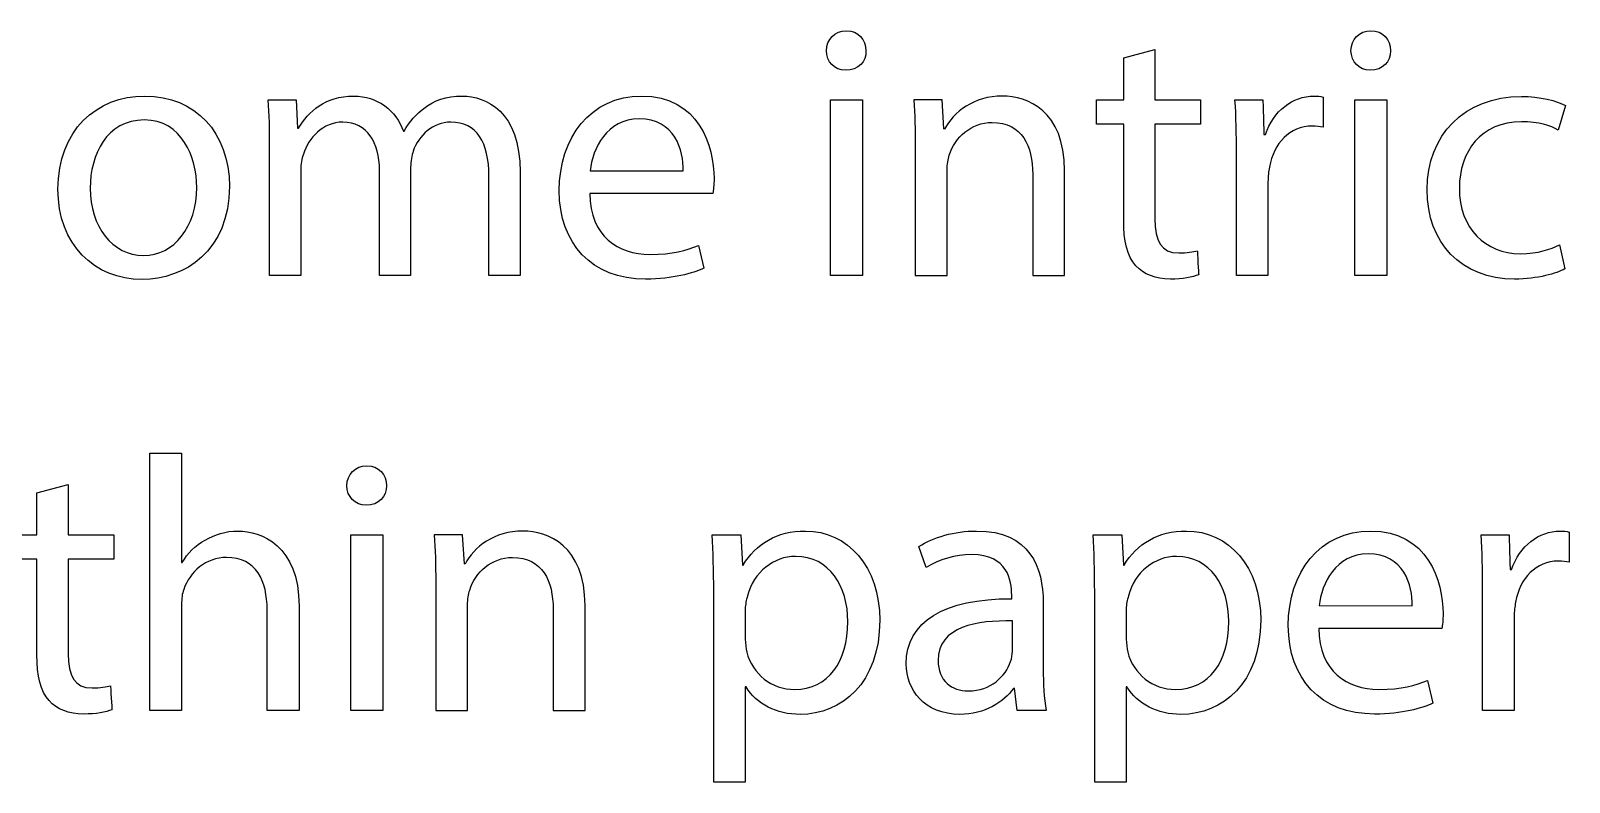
# Model space of a CAD drawing. Header units: millimetres. Extents: x -104 to 108, y -148 to 121.
# Drawn here: x 24.63 to 35.12, y 91.99 to 97.11 of the extents above; entities that cross this region are included whole.
import ezdxf

# ---------------------------------------------------------------- set-up
doc = ezdxf.new("R2010")
doc.units = ezdxf.units.MM
doc.header["$MEASUREMENT"] = 0
doc.layers.add('Capa 1', color=7, linetype='Continuous')

msp = doc.modelspace()

# ---------------------------------------------------------------- linework, layer by layer
at = {"layer": 'Capa 1', "color": 252}
for points, knots in [([(30.1911, 97.1137), (30.1121, 97.1137), (30.0553, 97.0545), (30.0553, 96.9779), (30.0553, 96.9779), (30.0553, 96.904), (30.1096, 96.8445), (30.1861, 96.8445), (30.1861, 96.8445), (30.2726, 96.8446), (30.3269, 96.9038), (30.3244, 96.9779), (30.3244, 96.9779), (30.3244, 97.0546), (30.2726, 97.1137), (30.1911, 97.1137)], [0, 0, 0, 0, 0.2, 0.2, 0.2, 0.2, 0.4, 0.4, 0.4, 0.4, 0.6, 0.6, 0.6, 0.6, 1, 1, 1, 1]), ([(33.7644, 97.1137), (33.6855, 97.1137), (33.6286, 97.0545), (33.6286, 96.9779), (33.6286, 96.9779), (33.6287, 96.904), (33.6829, 96.8445), (33.7595, 96.8445), (33.7595, 96.8445), (33.846, 96.8446), (33.9003, 96.9038), (33.8978, 96.9779), (33.8978, 96.9779), (33.8978, 97.0546), (33.8459, 97.1137), (33.7644, 97.1137)], [0, 0, 0, 0, 0.2, 0.2, 0.2, 0.2, 0.4, 0.4, 0.4, 0.4, 0.6, 0.6, 0.6, 0.6, 1, 1, 1, 1]), ([(32.0801, 96.9286), (32.0801, 96.9286), (32.0801, 96.6422), (32.0801, 96.6422), (32.0801, 96.6422), (32.0801, 96.6422), (31.8949, 96.6422), (31.8949, 96.6422), (31.8949, 96.6422), (31.8949, 96.6422), (31.8949, 96.4767), (31.8949, 96.4767), (31.8949, 96.4767), (31.8949, 96.4767), (32.0801, 96.4767), (32.0801, 96.4767), (32.0801, 96.4767), (32.0801, 96.4767), (32.0801, 95.8247), (32.0801, 95.8247), (32.0801, 95.8247), (32.0801, 95.684), (32.1023, 95.5777), (32.164, 95.5135), (32.164, 95.5135), (32.2159, 95.4544), (32.2974, 95.4221), (32.3986, 95.4221), (32.3986, 95.4221), (32.4826, 95.4222), (32.5493, 95.4345), (32.5912, 95.4518), (32.5912, 95.4518), (32.5912, 95.4518), (32.5815, 95.6149), (32.5815, 95.6149), (32.5815, 95.6149), (32.5543, 95.6074), (32.5122, 95.5999), (32.4554, 95.5999), (32.4554, 95.5999), (32.3345, 95.6), (32.2924, 95.6839), (32.2924, 95.8321), (32.2924, 95.8321), (32.2924, 95.8321), (32.2925, 96.4767), (32.2925, 96.4767), (32.2925, 96.4767), (32.2925, 96.4767), (32.6037, 96.4767), (32.6037, 96.4767), (32.6037, 96.4767), (32.6037, 96.4767), (32.6037, 96.6422), (32.6037, 96.6422), (32.6037, 96.6422), (32.6037, 96.6422), (32.2925, 96.6422), (32.2925, 96.6422), (32.2925, 96.6422), (32.2925, 96.6422), (32.2925, 96.9853), (32.2925, 96.9853), (32.2925, 96.9853), (32.2925, 96.9853), (32.0801, 96.9286), (32.0801, 96.9286)], [0, 0, 0, 0, 0.0555556, 0.0555556, 0.0555556, 0.0555556, 0.1111111, 0.1111111, 0.1111111, 0.1111111, 0.1666667, 0.1666667, 0.1666667, 0.1666667, 0.2222222, 0.2222222, 0.2222222, 0.2222222, 0.2777778, 0.2777778, 0.2777778, 0.2777778, 0.3333333, 0.3333333, 0.3333333, 0.3333333, 0.3888889, 0.3888889, 0.3888889, 0.3888889, 0.4444444, 0.4444444, 0.4444444, 0.4444445, 0.5, 0.5, 0.5, 0.5, 0.5555556, 0.5555556, 0.5555556, 0.5555556, 0.6111111, 0.6111111, 0.6111111, 0.6111111, 0.6666667, 0.6666667, 0.6666667, 0.6666667, 0.7222222, 0.7222222, 0.7222222, 0.7222222, 0.7777778, 0.7777778, 0.7777778, 0.7777778, 0.8333333, 0.8333333, 0.8333333, 0.8333333, 0.8888889, 0.8888889, 0.8888889, 0.8888889, 1, 1, 1, 1]), ([(25.4127, 96.6692), (25.0817, 96.6692), (24.8199, 96.4346), (24.8199, 96.0346), (24.8199, 96.0346), (24.82, 95.6568), (25.0694, 95.4197), (25.3929, 95.4197), (25.3929, 95.4197), (25.6818, 95.4199), (25.988, 95.6123), (25.988, 96.0543), (25.988, 96.0543), (25.9881, 96.42), (25.7559, 96.6692), (25.4126, 96.6692), (25.4126, 96.6692), (25.4126, 96.6692), (25.4127, 96.6692), (25.4127, 96.6692)], [0, 0, 0, 0, 0.1666667, 0.1666667, 0.1666667, 0.1666667, 0.3333333, 0.3333333, 0.3333333, 0.3333333, 0.5, 0.5, 0.5, 0.5, 0.6666667, 0.6666667, 0.6666667, 0.6666667, 1, 1, 1, 1]), ([(26.2621, 95.4469), (26.2621, 95.4469), (26.4745, 95.4469), (26.4745, 95.4469), (26.4745, 95.4469), (26.4745, 95.4469), (26.4745, 96.168), (26.4745, 96.168), (26.4745, 96.168), (26.4745, 96.2051), (26.4794, 96.242), (26.4918, 96.2741), (26.4918, 96.2741), (26.5263, 96.3829), (26.6251, 96.4914), (26.7609, 96.4914), (26.7609, 96.4914), (26.9264, 96.4914), (27.0103, 96.3531), (27.0103, 96.163), (27.0103, 96.163), (27.0103, 96.163), (27.0104, 95.4469), (27.0104, 95.4469), (27.0104, 95.4469), (27.0104, 95.4469), (27.2227, 95.4469), (27.2227, 95.4469), (27.2227, 95.4469), (27.2227, 95.4469), (27.2227, 96.1852), (27.2227, 96.1852), (27.2227, 96.1852), (27.2227, 96.2247), (27.2301, 96.2642), (27.24, 96.2939), (27.24, 96.2939), (27.2771, 96.4001), (27.3733, 96.4914), (27.4968, 96.4914), (27.4968, 96.4914), (27.6722, 96.4914), (27.7561, 96.3531), (27.7561, 96.1235), (27.7561, 96.1235), (27.7561, 96.1235), (27.7561, 95.4469), (27.7561, 95.4469), (27.7561, 95.4469), (27.7561, 95.4469), (27.9686, 95.4469), (27.9686, 95.4469), (27.9686, 95.4469), (27.9686, 95.4469), (27.9686, 96.1507), (27.9686, 96.1507), (27.9686, 96.1507), (27.9686, 96.5656), (27.7339, 96.6692), (27.5758, 96.6692), (27.5758, 96.6692), (27.4623, 96.6692), (27.3832, 96.6396), (27.3116, 96.5853), (27.3116, 96.5853), (27.2622, 96.5484), (27.2153, 96.4964), (27.1783, 96.4297), (27.1783, 96.4297), (27.1783, 96.4297), (27.1733, 96.4297), (27.1733, 96.4297), (27.1733, 96.4297), (27.1215, 96.5706), (26.998, 96.6692), (26.835, 96.6692), (26.835, 96.6692), (26.6375, 96.6692), (26.5263, 96.563), (26.4597, 96.4495), (26.4597, 96.4495), (26.4597, 96.4495), (26.4523, 96.4496), (26.4523, 96.4496), (26.4523, 96.4496), (26.4523, 96.4496), (26.4424, 96.6422), (26.4424, 96.6422), (26.4424, 96.6422), (26.4424, 96.6422), (26.2523, 96.6422), (26.2523, 96.6422), (26.2523, 96.6422), (26.2596, 96.5434), (26.2621, 96.442), (26.2621, 96.3186), (26.2621, 96.3186), (26.2621, 96.3186), (26.2621, 95.4469), (26.2621, 95.4469)], [0, 0, 0, 0, 0.0384615, 0.0384615, 0.0384615, 0.0384615, 0.0769231, 0.0769231, 0.0769231, 0.0769231, 0.1153846, 0.1153846, 0.1153846, 0.1153846, 0.1538462, 0.1538462, 0.1538462, 0.1538462, 0.1923077, 0.1923077, 0.1923077, 0.1923077, 0.2307692, 0.2307692, 0.2307692, 0.2307692, 0.2692308, 0.2692308, 0.2692308, 0.2692308, 0.3076923, 0.3076923, 0.3076923, 0.3076923, 0.3461538, 0.3461538, 0.3461538, 0.3461539, 0.3846154, 0.3846154, 0.3846154, 0.3846154, 0.4230769, 0.4230769, 0.4230769, 0.4230769, 0.4615385, 0.4615385, 0.4615385, 0.4615385, 0.5, 0.5, 0.5, 0.5, 0.5384615, 0.5384615, 0.5384615, 0.5384615, 0.5769231, 0.5769231, 0.5769231, 0.5769231, 0.6153846, 0.6153846, 0.6153846, 0.6153846, 0.6538462, 0.6538462, 0.6538462, 0.6538462, 0.6923077, 0.6923077, 0.6923077, 0.6923077, 0.7307692, 0.7307692, 0.7307692, 0.7307692, 0.7692308, 0.7692308, 0.7692308, 0.7692308, 0.8076923, 0.8076923, 0.8076923, 0.8076923, 0.8461538, 0.8461538, 0.8461538, 0.8461539, 0.8846154, 0.8846154, 0.8846154, 0.8846154, 0.9230769, 0.9230769, 0.9230769, 0.9230769, 1, 1, 1, 1]), ([(29.2822, 96.0051), (29.2847, 96.0273), (29.2896, 96.0617), (29.2896, 96.1062), (29.2896, 96.1062), (29.2897, 96.3261), (29.1859, 96.6692), (28.7957, 96.6692), (28.7957, 96.6692), (28.4476, 96.6692), (28.2352, 96.3852), (28.2352, 96.0247), (28.2352, 96.0247), (28.2352, 95.6643), (28.4549, 95.4221), (28.8229, 95.4221), (28.8229, 95.4221), (29.0131, 95.4222), (29.1439, 95.4617), (29.2205, 95.4962), (29.2205, 95.4962), (29.2205, 95.4962), (29.1835, 95.6518), (29.1835, 95.6518), (29.1835, 95.6518), (29.102, 95.6173), (29.0081, 95.5901), (28.8525, 95.5901), (28.8525, 95.5901), (28.6352, 95.5901), (28.4475, 95.7111), (28.4426, 96.005), (28.4426, 96.005), (28.4426, 96.005), (29.2822, 96.0051), (29.2822, 96.0051)], [0, 0, 0, 0, 0.1, 0.1, 0.1, 0.1, 0.2, 0.2, 0.2, 0.2, 0.3, 0.3, 0.3, 0.3, 0.4, 0.4, 0.4, 0.4, 0.5, 0.5, 0.5, 0.5, 0.6, 0.6, 0.6, 0.6, 0.7, 0.7, 0.7, 0.7, 0.8, 0.8, 0.8, 0.8, 1, 1, 1, 1]), ([(30.2998, 95.4469), (30.2998, 95.4469), (30.2998, 96.6422), (30.2998, 96.6422), (30.2998, 96.6422), (30.2998, 96.6422), (30.0824, 96.6422), (30.0824, 96.6422), (30.0824, 96.6422), (30.0824, 96.6422), (30.0824, 95.4469), (30.0824, 95.4469), (30.0824, 95.4469), (30.0824, 95.4469), (30.2998, 95.4469), (30.2998, 95.4469)], [0, 0, 0, 0, 0.2, 0.2, 0.2, 0.2, 0.4, 0.4, 0.4, 0.4, 0.6, 0.6, 0.6, 0.6, 1, 1, 1, 1]), ([(30.6602, 95.4469), (30.6602, 95.4469), (30.6602, 96.3186), (30.6602, 96.3186), (30.6602, 96.3186), (30.6602, 96.442), (30.6577, 96.5434), (30.6504, 96.6422), (30.6504, 96.6422), (30.6504, 96.6422), (30.8429, 96.6422), (30.8429, 96.6422), (30.8429, 96.6422), (30.8429, 96.6422), (30.8553, 96.4446), (30.8553, 96.4446), (30.8553, 96.4446), (30.8553, 96.4446), (30.8602, 96.4445), (30.8602, 96.4445), (30.8602, 96.4445), (30.9195, 96.5581), (31.0578, 96.6692), (31.2553, 96.6692), (31.2553, 96.6692), (31.4208, 96.6692), (31.6777, 96.5706), (31.6777, 96.1606), (31.6777, 96.1606), (31.6777, 96.1606), (31.6777, 95.4469), (31.6777, 95.4469), (31.6777, 95.4469), (31.6777, 95.4469), (31.4603, 95.4469), (31.4603, 95.4469), (31.4603, 95.4469), (31.4603, 95.4469), (31.4603, 96.1358), (31.4603, 96.1358), (31.4603, 96.1358), (31.4603, 96.3284), (31.3887, 96.489), (31.1837, 96.4889), (31.1837, 96.4889), (31.0405, 96.4889), (30.9294, 96.3878), (30.8923, 96.2667), (30.8923, 96.2667), (30.8824, 96.2395), (30.8776, 96.2025), (30.8776, 96.1656), (30.8776, 96.1656), (30.8776, 96.1656), (30.8776, 95.4469), (30.8776, 95.4469), (30.8776, 95.4469), (30.8776, 95.4469), (30.6602, 95.4469), (30.6602, 95.4469)], [0, 0, 0, 0, 0.125, 0.125, 0.125, 0.125, 0.1875, 0.1875, 0.1875, 0.1875, 0.25, 0.25, 0.25, 0.25, 0.3125, 0.3125, 0.3125, 0.3125, 0.375, 0.375, 0.375, 0.375, 0.4375, 0.4375, 0.4375, 0.4375, 0.5, 0.5, 0.5, 0.5, 0.5625, 0.5625, 0.5625, 0.5625, 0.625, 0.625, 0.625, 0.625, 0.6875, 0.6875, 0.6875, 0.6875, 0.75, 0.75, 0.75, 0.75, 0.8125, 0.8125, 0.8125, 0.8125, 0.875, 0.875, 0.875, 0.875, 0.9375, 0.9375, 0.9375, 0.9375, 1, 1, 1, 1]), ([(32.8483, 95.4469), (32.8483, 95.4469), (33.0632, 95.4469), (33.0632, 95.4469), (33.0632, 95.4469), (33.0632, 95.4469), (33.0632, 96.084), (33.0632, 96.084), (33.0632, 96.084), (33.0632, 96.1211), (33.068, 96.1556), (33.073, 96.1852), (33.073, 96.1852), (33.1026, 96.3484), (33.2112, 96.4643), (33.3644, 96.4643), (33.3644, 96.4643), (33.3941, 96.4644), (33.4162, 96.4618), (33.4384, 96.4568), (33.4384, 96.4568), (33.4384, 96.4568), (33.4385, 96.6619), (33.4385, 96.6619), (33.4385, 96.6619), (33.4188, 96.6668), (33.4014, 96.6692), (33.3767, 96.6692), (33.3767, 96.6692), (33.231, 96.6692), (33.1001, 96.568), (33.0458, 96.4075), (33.0458, 96.4075), (33.0458, 96.4075), (33.036, 96.4075), (33.036, 96.4075), (33.036, 96.4075), (33.036, 96.4075), (33.0285, 96.6422), (33.0285, 96.6422), (33.0285, 96.6422), (33.0285, 96.6422), (32.8384, 96.6422), (32.8384, 96.6422), (32.8384, 96.6422), (32.8458, 96.5311), (32.8482, 96.4099), (32.8482, 96.2692), (32.8482, 96.2692), (32.8482, 96.2692), (32.8483, 95.4469), (32.8483, 95.4469)], [0, 0, 0, 0, 0.0714286, 0.0714286, 0.0714286, 0.0714286, 0.1428571, 0.1428571, 0.1428571, 0.1428572, 0.2142857, 0.2142857, 0.2142857, 0.2142857, 0.2857143, 0.2857143, 0.2857143, 0.2857143, 0.3571429, 0.3571429, 0.3571429, 0.3571429, 0.4285714, 0.4285714, 0.4285714, 0.4285714, 0.5, 0.5, 0.5, 0.5, 0.5714286, 0.5714286, 0.5714286, 0.5714286, 0.6428571, 0.6428571, 0.6428571, 0.6428572, 0.7142857, 0.7142857, 0.7142857, 0.7142857, 0.7857143, 0.7857143, 0.7857143, 0.7857143, 0.8571429, 0.8571429, 0.8571429, 0.8571429, 1, 1, 1, 1]), ([(33.8732, 95.4469), (33.8732, 95.4469), (33.8732, 96.6422), (33.8732, 96.6422), (33.8732, 96.6422), (33.8732, 96.6422), (33.6558, 96.6422), (33.6558, 96.6422), (33.6558, 96.6422), (33.6558, 96.6422), (33.6558, 95.4469), (33.6558, 95.4469), (33.6558, 95.4469), (33.6558, 95.4469), (33.8732, 95.4469), (33.8732, 95.4469)], [0, 0, 0, 0, 0.2, 0.2, 0.2, 0.2, 0.4, 0.4, 0.4, 0.4, 0.6, 0.6, 0.6, 0.6, 1, 1, 1, 1]), ([(35.0485, 95.6544), (34.9867, 95.6272), (34.9052, 95.595), (34.7818, 95.595), (34.7818, 95.595), (34.5447, 95.5951), (34.3669, 95.7654), (34.3669, 96.042), (34.3669, 96.042), (34.3669, 96.2914), (34.5151, 96.4939), (34.7892, 96.4939), (34.7892, 96.4939), (34.9077, 96.494), (34.9892, 96.4667), (35.041, 96.4371), (35.041, 96.4371), (35.041, 96.4371), (35.0905, 96.6051), (35.0905, 96.6051), (35.0905, 96.6051), (35.0312, 96.6347), (34.9176, 96.6667), (34.7892, 96.6667), (34.7892, 96.6667), (34.399, 96.6668), (34.1471, 96.4), (34.1471, 96.0321), (34.1471, 96.0321), (34.1471, 95.6667), (34.3817, 95.4221), (34.7422, 95.4221), (34.7422, 95.4221), (34.9028, 95.4222), (35.0287, 95.4617), (35.0855, 95.4913), (35.0855, 95.4913), (35.0855, 95.4913), (35.0485, 95.6544), (35.0485, 95.6544)], [0, 0, 0, 0, 0.0909091, 0.0909091, 0.0909091, 0.0909091, 0.1818182, 0.1818182, 0.1818182, 0.1818182, 0.2727273, 0.2727273, 0.2727273, 0.2727273, 0.3636364, 0.3636364, 0.3636364, 0.3636364, 0.4545455, 0.4545455, 0.4545455, 0.4545455, 0.5454545, 0.5454545, 0.5454545, 0.5454546, 0.6363636, 0.6363636, 0.6363636, 0.6363636, 0.7272727, 0.7272727, 0.7272727, 0.7272727, 0.8181818, 0.8181818, 0.8181818, 0.8181818, 1, 1, 1, 1]), ([(25.4077, 96.5063), (25.6645, 96.5063), (25.7657, 96.2494), (25.7657, 96.0469), (25.7657, 96.0469), (25.7658, 95.7778), (25.6102, 95.5827), (25.4027, 95.5827), (25.4027, 95.5827), (25.1905, 95.5828), (25.0397, 95.7802), (25.0397, 96.042), (25.0397, 96.042), (25.0397, 96.2692), (25.1508, 96.5062), (25.4077, 96.5062), (25.4077, 96.5062), (25.4077, 96.5062), (25.4077, 96.5063), (25.4077, 96.5063)], [0, 0, 0, 0, 0.1666667, 0.1666667, 0.1666667, 0.1666667, 0.3333333, 0.3333333, 0.3333333, 0.3333333, 0.5, 0.5, 0.5, 0.5, 0.6666667, 0.6666667, 0.6666667, 0.6666667, 1, 1, 1, 1]), ([(28.4451, 96.1606), (28.4624, 96.3112), (28.5587, 96.5137), (28.7784, 96.5137), (28.7784, 96.5137), (29.023, 96.5137), (29.0822, 96.2988), (29.0797, 96.1605), (29.0797, 96.1605), (29.0797, 96.1605), (28.4451, 96.1606), (28.4451, 96.1606)], [0, 0, 0, 0, 0.25, 0.25, 0.25, 0.25, 0.5, 0.5, 0.5, 0.5, 1, 1, 1, 1]), ([(25.4449, 92.4836), (25.4449, 92.4836), (25.6623, 92.4836), (25.6623, 92.4836), (25.6623, 92.4836), (25.6623, 92.4836), (25.6623, 93.2047), (25.6623, 93.2047), (25.6623, 93.2047), (25.6623, 93.2468), (25.6647, 93.2787), (25.6771, 93.3084), (25.6771, 93.3084), (25.7166, 93.427), (25.8277, 93.5257), (25.9685, 93.5257), (25.9685, 93.5257), (26.1735, 93.5258), (26.245, 93.3627), (26.245, 93.1701), (26.245, 93.1701), (26.245, 93.1701), (26.245, 92.4836), (26.245, 92.4836), (26.245, 92.4836), (26.245, 92.4836), (26.4624, 92.4836), (26.4624, 92.4836), (26.4624, 92.4836), (26.4624, 92.4836), (26.4624, 93.1948), (26.4624, 93.1948), (26.4624, 93.1948), (26.4624, 93.6073), (26.2055, 93.706), (26.045, 93.706), (26.045, 93.706), (25.9636, 93.706), (25.887, 93.6813), (25.8228, 93.6442), (25.8228, 93.6442), (25.7561, 93.6073), (25.7018, 93.5529), (25.6672, 93.4911), (25.6672, 93.4911), (25.6672, 93.4911), (25.6623, 93.4912), (25.6623, 93.4912), (25.6623, 93.4912), (25.6623, 93.4912), (25.6623, 94.237), (25.6623, 94.237), (25.6623, 94.237), (25.6623, 94.237), (25.4449, 94.237), (25.4449, 94.237), (25.4449, 94.237), (25.4449, 94.237), (25.4449, 92.4836), (25.4449, 92.4836)], [0, 0, 0, 0, 0.0625, 0.0625, 0.0625, 0.0625, 0.125, 0.125, 0.125, 0.125, 0.1875, 0.1875, 0.1875, 0.1875, 0.25, 0.25, 0.25, 0.25, 0.3125, 0.3125, 0.3125, 0.3125, 0.375, 0.375, 0.375, 0.375, 0.4375, 0.4375, 0.4375, 0.4375, 0.5, 0.5, 0.5, 0.5, 0.5625, 0.5625, 0.5625, 0.5625, 0.625, 0.625, 0.625, 0.625, 0.6875, 0.6875, 0.6875, 0.6875, 0.75, 0.75, 0.75, 0.75, 0.8125, 0.8125, 0.8125, 0.8125, 0.875, 0.875, 0.875, 0.875, 1, 1, 1, 1]), ([(26.9241, 94.1505), (26.8451, 94.1505), (26.7883, 94.0912), (26.7883, 94.0146), (26.7883, 94.0146), (26.7884, 93.9407), (26.8426, 93.8813), (26.9192, 93.8813), (26.9192, 93.8813), (27.0057, 93.8814), (27.0599, 93.9406), (27.0574, 94.0146), (27.0574, 94.0146), (27.0574, 94.0913), (27.0056, 94.1505), (26.9241, 94.1505)], [0, 0, 0, 0, 0.2, 0.2, 0.2, 0.2, 0.4, 0.4, 0.4, 0.4, 0.6, 0.6, 0.6, 0.6, 1, 1, 1, 1]), ([(24.6768, 93.9653), (24.6768, 93.9653), (24.6768, 93.679), (24.6768, 93.679), (24.6768, 93.679), (24.6768, 93.679), (24.4916, 93.679), (24.4916, 93.679), (24.4916, 93.679), (24.4916, 93.679), (24.4916, 93.5135), (24.4916, 93.5135), (24.4916, 93.5135), (24.4916, 93.5135), (24.6768, 93.5135), (24.6768, 93.5135), (24.6768, 93.5135), (24.6768, 93.5135), (24.6768, 92.8614), (24.6768, 92.8614), (24.6768, 92.8614), (24.6768, 92.7207), (24.699, 92.6145), (24.7607, 92.5503), (24.7607, 92.5503), (24.8126, 92.4911), (24.8941, 92.4589), (24.9953, 92.4589), (24.9953, 92.4589), (25.0793, 92.459), (25.146, 92.4712), (25.1879, 92.4885), (25.1879, 92.4885), (25.1879, 92.4885), (25.1781, 92.6517), (25.1781, 92.6517), (25.1781, 92.6517), (25.151, 92.6441), (25.1089, 92.6367), (25.0521, 92.6367), (25.0521, 92.6367), (24.9312, 92.6368), (24.8891, 92.7206), (24.8891, 92.8688), (24.8891, 92.8688), (24.8891, 92.8688), (24.8892, 93.5135), (24.8892, 93.5135), (24.8892, 93.5135), (24.8892, 93.5135), (25.2004, 93.5135), (25.2004, 93.5135), (25.2004, 93.5135), (25.2004, 93.5135), (25.2004, 93.679), (25.2004, 93.679), (25.2004, 93.679), (25.2004, 93.679), (24.8892, 93.679), (24.8892, 93.679), (24.8892, 93.679), (24.8892, 93.679), (24.8892, 94.0221), (24.8892, 94.0221), (24.8892, 94.0221), (24.8892, 94.0221), (24.6768, 93.9653), (24.6768, 93.9653)], [0, 0, 0, 0, 0.0555556, 0.0555556, 0.0555556, 0.0555556, 0.1111111, 0.1111111, 0.1111111, 0.1111111, 0.1666667, 0.1666667, 0.1666667, 0.1666667, 0.2222222, 0.2222222, 0.2222222, 0.2222222, 0.2777778, 0.2777778, 0.2777778, 0.2777778, 0.3333333, 0.3333333, 0.3333333, 0.3333333, 0.3888889, 0.3888889, 0.3888889, 0.3888889, 0.4444444, 0.4444444, 0.4444444, 0.4444445, 0.5, 0.5, 0.5, 0.5, 0.5555556, 0.5555556, 0.5555556, 0.5555556, 0.6111111, 0.6111111, 0.6111111, 0.6111111, 0.6666667, 0.6666667, 0.6666667, 0.6666667, 0.7222222, 0.7222222, 0.7222222, 0.7222222, 0.7777778, 0.7777778, 0.7777778, 0.7777778, 0.8333333, 0.8333333, 0.8333333, 0.8333333, 0.8888889, 0.8888889, 0.8888889, 0.8888889, 1, 1, 1, 1]), ([(27.3932, 92.4836), (27.3932, 92.4836), (27.3932, 93.3553), (27.3932, 93.3553), (27.3932, 93.3553), (27.3932, 93.4788), (27.3907, 93.5801), (27.3834, 93.679), (27.3834, 93.679), (27.3834, 93.679), (27.576, 93.679), (27.576, 93.679), (27.576, 93.679), (27.576, 93.679), (27.5884, 93.4813), (27.5884, 93.4813), (27.5884, 93.4813), (27.5884, 93.4813), (27.5932, 93.4812), (27.5932, 93.4812), (27.5932, 93.4812), (27.6525, 93.5948), (27.7908, 93.706), (27.9883, 93.706), (27.9883, 93.706), (28.1538, 93.706), (28.4107, 93.6073), (28.4107, 93.1974), (28.4107, 93.1974), (28.4107, 93.1974), (28.4107, 92.4836), (28.4107, 92.4836), (28.4107, 92.4836), (28.4107, 92.4836), (28.1933, 92.4836), (28.1933, 92.4836), (28.1933, 92.4836), (28.1933, 92.4836), (28.1933, 93.1726), (28.1933, 93.1726), (28.1933, 93.1726), (28.1933, 93.3652), (28.1218, 93.5258), (27.9167, 93.5257), (27.9167, 93.5257), (27.7735, 93.5257), (27.6624, 93.4246), (27.6253, 93.3034), (27.6253, 93.3034), (27.6154, 93.2763), (27.6106, 93.2392), (27.6106, 93.2023), (27.6106, 93.2023), (27.6106, 93.2023), (27.6106, 92.4836), (27.6106, 92.4836), (27.6106, 92.4836), (27.6106, 92.4836), (27.3932, 92.4836), (27.3932, 92.4836)], [0, 0, 0, 0, 0.125, 0.125, 0.125, 0.125, 0.1875, 0.1875, 0.1875, 0.1875, 0.25, 0.25, 0.25, 0.25, 0.3125, 0.3125, 0.3125, 0.3125, 0.375, 0.375, 0.375, 0.375, 0.4375, 0.4375, 0.4375, 0.4375, 0.5, 0.5, 0.5, 0.5, 0.5625, 0.5625, 0.5625, 0.5625, 0.625, 0.625, 0.625, 0.625, 0.6875, 0.6875, 0.6875, 0.6875, 0.75, 0.75, 0.75, 0.75, 0.8125, 0.8125, 0.8125, 0.8125, 0.875, 0.875, 0.875, 0.875, 0.9375, 0.9375, 0.9375, 0.9375, 1, 1, 1, 1]), ([(29.2874, 91.9946), (29.2874, 91.9946), (29.5023, 91.9946), (29.5023, 91.9946), (29.5023, 91.9946), (29.5023, 91.9946), (29.5023, 92.6441), (29.5023, 92.6441), (29.5023, 92.6441), (29.5023, 92.6441), (29.5072, 92.6441), (29.5072, 92.6441), (29.5072, 92.6441), (29.5788, 92.5257), (29.7171, 92.4564), (29.8751, 92.4564), (29.8751, 92.4564), (30.1566, 92.4566), (30.4184, 92.6688), (30.4184, 93.0985), (30.4184, 93.0985), (30.4184, 93.4615), (30.2011, 93.706), (29.9121, 93.706), (29.9121, 93.706), (29.7171, 93.706), (29.5763, 93.6195), (29.4874, 93.4738), (29.4874, 93.4738), (29.4874, 93.4738), (29.4826, 93.474), (29.4826, 93.474), (29.4826, 93.474), (29.4826, 93.474), (29.4726, 93.679), (29.4726, 93.679), (29.4726, 93.679), (29.4726, 93.679), (29.2776, 93.679), (29.2776, 93.679), (29.2776, 93.679), (29.2825, 93.5653), (29.2874, 93.4417), (29.2874, 93.2886), (29.2874, 93.2886), (29.2874, 93.2886), (29.2874, 91.9946), (29.2874, 91.9946)], [0, 0, 0, 0, 0.0769231, 0.0769231, 0.0769231, 0.0769231, 0.1538462, 0.1538462, 0.1538462, 0.1538462, 0.2307692, 0.2307692, 0.2307692, 0.2307692, 0.3076923, 0.3076923, 0.3076923, 0.3076923, 0.3846154, 0.3846154, 0.3846154, 0.3846154, 0.4615385, 0.4615385, 0.4615385, 0.4615385, 0.5384615, 0.5384615, 0.5384615, 0.5384615, 0.6153846, 0.6153846, 0.6153846, 0.6153846, 0.6923077, 0.6923077, 0.6923077, 0.6923077, 0.7692308, 0.7692308, 0.7692308, 0.7692308, 0.8461538, 0.8461538, 0.8461538, 0.8461539, 1, 1, 1, 1]), ([(31.5518, 92.4836), (31.5369, 92.5651), (31.5319, 92.6663), (31.5319, 92.77), (31.5319, 92.77), (31.5319, 92.77), (31.532, 93.217), (31.532, 93.217), (31.532, 93.217), (31.532, 93.4567), (31.443, 93.706), (31.0775, 93.706), (31.0775, 93.706), (30.927, 93.706), (30.7837, 93.664), (30.6849, 93.5998), (30.6849, 93.5998), (30.6849, 93.5998), (30.7343, 93.4567), (30.7343, 93.4567), (30.7343, 93.4567), (30.8183, 93.5109), (30.9343, 93.5454), (31.0454, 93.5454), (31.0454, 93.5454), (31.2899, 93.5456), (31.3171, 93.3676), (31.3171, 93.2689), (31.3171, 93.2689), (31.3171, 93.2689), (31.3171, 93.2442), (31.3171, 93.2442), (31.3171, 93.2442), (30.8553, 93.2468), (30.5985, 93.0886), (30.5985, 92.7997), (30.5985, 92.7997), (30.5986, 92.6269), (30.7219, 92.4564), (30.964, 92.4564), (30.964, 92.4564), (31.1343, 92.4566), (31.2628, 92.5404), (31.3294, 92.6342), (31.3294, 92.6342), (31.3294, 92.6342), (31.3369, 92.6344), (31.3369, 92.6344), (31.3369, 92.6344), (31.3369, 92.6344), (31.3542, 92.4836), (31.3542, 92.4836), (31.3542, 92.4836), (31.3542, 92.4836), (31.5518, 92.4836), (31.5518, 92.4836)], [0, 0, 0, 0, 0.0666667, 0.0666667, 0.0666667, 0.0666667, 0.1333333, 0.1333333, 0.1333333, 0.1333333, 0.2, 0.2, 0.2, 0.2, 0.2666667, 0.2666667, 0.2666667, 0.2666667, 0.3333333, 0.3333333, 0.3333333, 0.3333333, 0.4, 0.4, 0.4, 0.4, 0.4666667, 0.4666667, 0.4666667, 0.4666667, 0.5333333, 0.5333333, 0.5333333, 0.5333333, 0.6, 0.6, 0.6, 0.6, 0.6666667, 0.6666667, 0.6666667, 0.6666667, 0.7333333, 0.7333333, 0.7333333, 0.7333333, 0.8, 0.8, 0.8, 0.8, 0.8666667, 0.8666667, 0.8666667, 0.8666667, 1, 1, 1, 1]), ([(31.8827, 91.9946), (31.8827, 91.9946), (32.0976, 91.9946), (32.0976, 91.9946), (32.0976, 91.9946), (32.0976, 91.9946), (32.0976, 92.6441), (32.0976, 92.6441), (32.0976, 92.6441), (32.0976, 92.6441), (32.1024, 92.6441), (32.1024, 92.6441), (32.1024, 92.6441), (32.1741, 92.5257), (32.3123, 92.4564), (32.4704, 92.4564), (32.4704, 92.4564), (32.7519, 92.4566), (33.0137, 92.6688), (33.0137, 93.0985), (33.0137, 93.0985), (33.0137, 93.4615), (32.7963, 93.706), (32.5074, 93.706), (32.5074, 93.706), (32.3124, 93.706), (32.1716, 93.6195), (32.0827, 93.4738), (32.0827, 93.4738), (32.0827, 93.4738), (32.0778, 93.474), (32.0778, 93.474), (32.0778, 93.474), (32.0778, 93.474), (32.0679, 93.679), (32.0679, 93.679), (32.0679, 93.679), (32.0679, 93.679), (31.8728, 93.679), (31.8728, 93.679), (31.8728, 93.679), (31.8778, 93.5653), (31.8826, 93.4417), (31.8826, 93.2886), (31.8826, 93.2886), (31.8826, 93.2886), (31.8827, 91.9946), (31.8827, 91.9946)], [0, 0, 0, 0, 0.0769231, 0.0769231, 0.0769231, 0.0769231, 0.1538462, 0.1538462, 0.1538462, 0.1538462, 0.2307692, 0.2307692, 0.2307692, 0.2307692, 0.3076923, 0.3076923, 0.3076923, 0.3076923, 0.3846154, 0.3846154, 0.3846154, 0.3846154, 0.4615385, 0.4615385, 0.4615385, 0.4615385, 0.5384615, 0.5384615, 0.5384615, 0.5384615, 0.6153846, 0.6153846, 0.6153846, 0.6153846, 0.6923077, 0.6923077, 0.6923077, 0.6923077, 0.7692308, 0.7692308, 0.7692308, 0.7692308, 0.8461538, 0.8461538, 0.8461538, 0.8461539, 1, 1, 1, 1]), ([(34.2486, 93.0418), (34.2511, 93.064), (34.256, 93.0985), (34.256, 93.1429), (34.256, 93.1429), (34.2561, 93.3629), (34.1523, 93.706), (33.7621, 93.706), (33.7621, 93.706), (33.414, 93.706), (33.2015, 93.422), (33.2015, 93.0614), (33.2015, 93.0614), (33.2016, 92.7011), (33.4213, 92.4589), (33.7893, 92.4589), (33.7893, 92.4589), (33.9794, 92.459), (34.1103, 92.4984), (34.1869, 92.533), (34.1869, 92.533), (34.1869, 92.533), (34.1499, 92.6886), (34.1499, 92.6886), (34.1499, 92.6886), (34.0683, 92.654), (33.9745, 92.6268), (33.8189, 92.6268), (33.8189, 92.6268), (33.6016, 92.6269), (33.4139, 92.7478), (33.409, 93.0417), (33.409, 93.0417), (33.409, 93.0417), (34.2486, 93.0418), (34.2486, 93.0418)], [0, 0, 0, 0, 0.1, 0.1, 0.1, 0.1, 0.2, 0.2, 0.2, 0.2, 0.3, 0.3, 0.3, 0.3, 0.4, 0.4, 0.4, 0.4, 0.5, 0.5, 0.5, 0.5, 0.6, 0.6, 0.6, 0.6, 0.7, 0.7, 0.7, 0.7, 0.8, 0.8, 0.8, 0.8, 1, 1, 1, 1]), ([(34.5251, 92.4836), (34.5251, 92.4836), (34.7401, 92.4836), (34.7401, 92.4836), (34.7401, 92.4836), (34.7401, 92.4836), (34.7401, 93.1208), (34.7401, 93.1208), (34.7401, 93.1208), (34.7401, 93.1579), (34.7449, 93.1923), (34.7499, 93.2219), (34.7499, 93.2219), (34.7795, 93.3851), (34.8881, 93.501), (35.0412, 93.501), (35.0412, 93.501), (35.071, 93.5012), (35.0931, 93.4985), (35.1153, 93.4936), (35.1153, 93.4936), (35.1153, 93.4936), (35.1154, 93.6986), (35.1154, 93.6986), (35.1154, 93.6986), (35.0957, 93.7036), (35.0783, 93.706), (35.0536, 93.706), (35.0536, 93.706), (34.9079, 93.706), (34.777, 93.6047), (34.7227, 93.4442), (34.7227, 93.4442), (34.7227, 93.4442), (34.7129, 93.4442), (34.7129, 93.4442), (34.7129, 93.4442), (34.7129, 93.4442), (34.7054, 93.679), (34.7054, 93.679), (34.7054, 93.679), (34.7054, 93.679), (34.5153, 93.679), (34.5153, 93.679), (34.5153, 93.679), (34.5227, 93.5678), (34.5251, 93.4467), (34.5251, 93.3059), (34.5251, 93.3059), (34.5251, 93.3059), (34.5251, 92.4836), (34.5251, 92.4836)], [0, 0, 0, 0, 0.0714286, 0.0714286, 0.0714286, 0.0714286, 0.1428571, 0.1428571, 0.1428571, 0.1428572, 0.2142857, 0.2142857, 0.2142857, 0.2142857, 0.2857143, 0.2857143, 0.2857143, 0.2857143, 0.3571429, 0.3571429, 0.3571429, 0.3571429, 0.4285714, 0.4285714, 0.4285714, 0.4285714, 0.5, 0.5, 0.5, 0.5, 0.5714286, 0.5714286, 0.5714286, 0.5714286, 0.6428571, 0.6428571, 0.6428571, 0.6428572, 0.7142857, 0.7142857, 0.7142857, 0.7142857, 0.7857143, 0.7857143, 0.7857143, 0.7857143, 0.8571429, 0.8571429, 0.8571429, 0.8571429, 1, 1, 1, 1]), ([(27.0328, 92.4836), (27.0328, 92.4836), (27.0328, 93.679), (27.0328, 93.679), (27.0328, 93.679), (27.0328, 93.679), (26.8155, 93.679), (26.8155, 93.679), (26.8155, 93.679), (26.8155, 93.679), (26.8155, 92.4836), (26.8155, 92.4836), (26.8155, 92.4836), (26.8155, 92.4836), (27.0328, 92.4836), (27.0328, 92.4836)], [0, 0, 0, 0, 0.2, 0.2, 0.2, 0.2, 0.4, 0.4, 0.4, 0.4, 0.6, 0.6, 0.6, 0.6, 1, 1, 1, 1]), ([(29.5023, 93.1751), (29.5023, 93.2047), (29.5096, 93.2368), (29.517, 93.2639), (29.517, 93.2639), (29.5591, 93.427), (29.6973, 93.5331), (29.8455, 93.5331), (29.8455, 93.5331), (30.0752, 93.5331), (30.2011, 93.3281), (30.2011, 93.0886), (30.2011, 93.0886), (30.2011, 92.8146), (30.0677, 92.6268), (29.8381, 92.6268), (29.8381, 92.6268), (29.6826, 92.6269), (29.5516, 92.7305), (29.5121, 92.8812), (29.5121, 92.8812), (29.5072, 92.9084), (29.5022, 92.938), (29.5022, 92.9701), (29.5022, 92.9701), (29.5022, 92.9701), (29.5023, 93.1751), (29.5023, 93.1751)], [0, 0, 0, 0, 0.125, 0.125, 0.125, 0.125, 0.25, 0.25, 0.25, 0.25, 0.375, 0.375, 0.375, 0.375, 0.5, 0.5, 0.5, 0.5, 0.625, 0.625, 0.625, 0.625, 0.75, 0.75, 0.75, 0.75, 1, 1, 1, 1]), ([(32.0976, 93.1751), (32.0976, 93.2047), (32.1049, 93.2368), (32.1123, 93.2639), (32.1123, 93.2639), (32.1543, 93.427), (32.2926, 93.5331), (32.4407, 93.5331), (32.4407, 93.5331), (32.6705, 93.5331), (32.7963, 93.3281), (32.7963, 93.0886), (32.7963, 93.0886), (32.7964, 92.8146), (32.663, 92.6268), (32.4333, 92.6268), (32.4333, 92.6268), (32.2778, 92.6269), (32.1469, 92.7305), (32.1074, 92.8812), (32.1074, 92.8812), (32.1024, 92.9084), (32.0975, 92.938), (32.0975, 92.9701), (32.0975, 92.9701), (32.0975, 92.9701), (32.0976, 93.1751), (32.0976, 93.1751)], [0, 0, 0, 0, 0.125, 0.125, 0.125, 0.125, 0.25, 0.25, 0.25, 0.25, 0.375, 0.375, 0.375, 0.375, 0.5, 0.5, 0.5, 0.5, 0.625, 0.625, 0.625, 0.625, 0.75, 0.75, 0.75, 0.75, 1, 1, 1, 1]), ([(33.4115, 93.1974), (33.4288, 93.348), (33.525, 93.5504), (33.7448, 93.5504), (33.7448, 93.5504), (33.9894, 93.5504), (34.0486, 93.3355), (34.0461, 93.1973), (34.0461, 93.1973), (34.0461, 93.1973), (33.4115, 93.1974), (33.4115, 93.1974)], [0, 0, 0, 0, 0.25, 0.25, 0.25, 0.25, 0.5, 0.5, 0.5, 0.5, 1, 1, 1, 1]), ([(31.3221, 92.8862), (31.3221, 92.864), (31.3171, 92.8392), (31.3097, 92.817), (31.3097, 92.817), (31.2751, 92.7158), (31.1763, 92.6169), (31.0208, 92.6169), (31.0208, 92.6169), (30.9097, 92.6169), (30.8158, 92.6836), (30.8158, 92.8244), (30.8158, 92.8244), (30.8159, 93.0567), (31.085, 93.0985), (31.322, 93.0935), (31.322, 93.0935), (31.322, 93.0935), (31.3221, 92.8862), (31.3221, 92.8862)], [0, 0, 0, 0, 0.1666667, 0.1666667, 0.1666667, 0.1666667, 0.3333333, 0.3333333, 0.3333333, 0.3333333, 0.5, 0.5, 0.5, 0.5, 0.6666667, 0.6666667, 0.6666667, 0.6666667, 1, 1, 1, 1])]:
    msp.add_open_spline(points, degree=3, knots=knots, dxfattribs=at)

doc.saveas('drawing.dxf')
